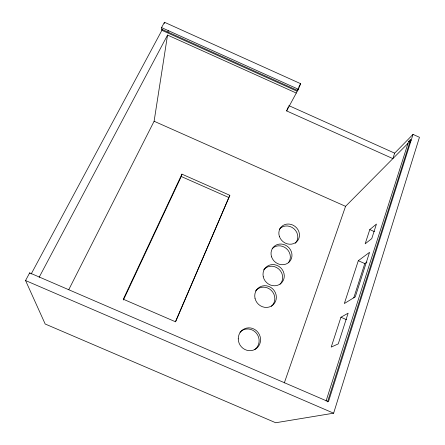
<?xml version="1.0" encoding="UTF-8"?>
<svg xmlns="http://www.w3.org/2000/svg" width="445" height="445" viewBox="0 0 445 445"><rect width="100%" height="100%" fill="white"/><g stroke="black" fill="none" stroke-linecap="round" stroke-linejoin="round"><path stroke-width="0.67" d="M161.563 27.601L161.351 29.109L297.649 90.524L298.339 89.25L300.631 83.688L164.439 22.25L161.563 27.601L298.339 89.25M31.206 273.964L161.891 30.316L162.058 29.12M164.238 23.624L164.439 22.25M68.747 289.712L154.109 121.246L167.542 35.066L296.287 93.05L298.411 88.672L297.649 90.524M168.004 32.107L168.232 30.61M123.41 300.002L181.249 176.504L181.922 174.145L229.831 195.316L175.575 321.813L123.304 299.224L181.922 174.145M413.016 134.39L328.454 401.713L29.665 272.88L25.549 280.534L45.179 324.005L275.705 422.75L333.628 413.188L419.451 137.294L413.016 134.39L394.648 153.152L392.868 158.609L286.63 110.916L288.338 106.783M326.085 401.001L408.593 141.46L410.735 139.296L327.514 401.918M353.769 297.877L364.789 263.574L366.986 261.999M340.937 317.241L331.225 347.083L338.261 343.879L348.129 313.191L340.937 317.241L346.483 319.66M369.795 229.576L365.167 243.81L371.764 238.598L376.442 224.063L369.795 229.576L374.451 231.639M358.303 260.709L344.341 303.529L355.288 296.837L369.55 252.326L358.303 260.709L364.789 263.574M284.316 382.911L345.559 206.335L407.993 143.362M175.447 321.729L229.831 195.316M39.143 277.307L167.542 35.066M298.662 87.342L300.631 83.688M286.63 110.916L296.287 93.05M410.129 141.204L411.208 140.114M25.549 280.534L333.628 413.188M181.249 176.504L228.752 197.485M154.109 121.246L345.559 206.335M161.891 30.316L297.043 91.203M408.593 141.46L410.19 142.183M288.827 105.604L394.648 153.152M29.665 272.88L29.971 273.636M279.293 229.342A10.613 9.634 39 0 1 293.939 228.736A10.613 9.634 39 0 1 295.313 243.231M272.218 248.605A10.763 9.885 41.1 0 1 286.458 248.616A10.763 9.885 41.1 0 1 288.427 262.722M263.657 269.859A10.925 10.146 43.9 0 1 278.776 269.036A10.925 10.146 43.9 0 1 280.066 284.238M255.513 290.958A11.092 10.413 47.7 0 1 271.294 290.39A11.092 10.413 47.7 0 1 271.378 306.316M239.961 332.237A11.459 10.919 59.3 0 1 256.331 333.105A11.459 10.919 59.3 0 1 254.629 349.681M279.41 236.518A10.702 9.701 38.9 0 0 296.965 241.446A10.702 9.701 38.9 0 0 291.102 224.43A10.702 9.701 38.9 0 0 279.41 236.518M271.589 256.887A10.858 9.957 41 0 0 289.406 261.827A10.858 9.957 41 0 0 283.521 244.422A10.858 9.957 41 0 0 271.589 256.887M263.262 276.773A11.019 10.224 43.7 0 0 280.89 283.471A11.019 10.224 43.7 0 0 276.768 265.303A11.019 10.224 43.7 0 0 263.262 276.773M255.002 298.267A11.192 10.491 47.5 0 0 272.885 305.02A11.192 10.491 47.5 0 0 268.774 286.413A11.192 10.491 47.5 0 0 255.002 298.267M238.247 338.851A11.564 11.008 59 0 0 255.063 349.353A11.564 11.008 59 0 0 254.918 329.584A11.564 11.008 59 0 0 238.247 338.851"/></g></svg>
